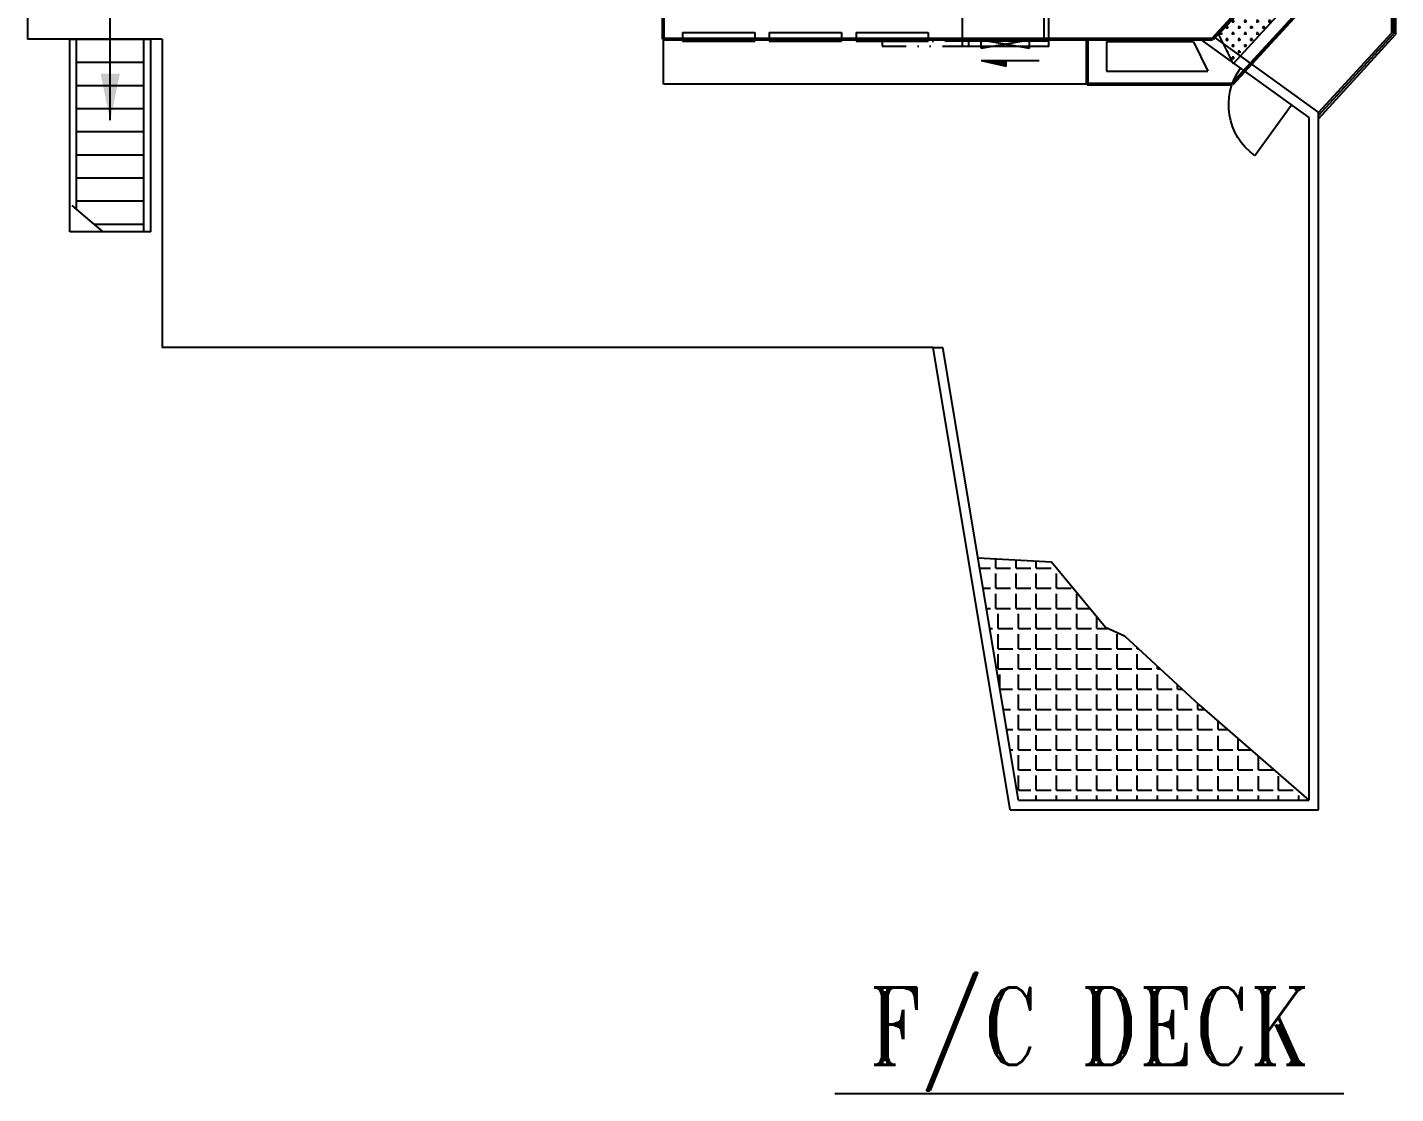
# Model space of a CAD drawing. Header units: millimetres. Extents: x -1838618 to -1600818, y -1770412 to -1553248.
# Drawn here: x -1638520 to -1624320, y -1702891 to -1691824 of the extents above; entities that cross this region are included whole.
import ezdxf
from ezdxf.enums import TextEntityAlignment as Align

# ---------------------------------------------------------------- set-up
doc = ezdxf.new("R2010")
doc.units = ezdxf.units.MM
doc.header["$LTSCALE"] = 100
doc.linetypes.add('DIVIDE', pattern=[1.25, 0.5, -0.25, 0, -0.25, 0, -0.25])
doc.layers.add('13', color=2, linetype='Continuous', lineweight=25)
for name, color, linetype in [('change_5', 110, 'Continuous'), ('DRI', 40, 'Continuous'), ('Win', 40, 'Continuous')]:
    doc.layers.add(name, color=color, linetype=linetype)
doc.styles.add('ROMANT8', font='romant.shx', dxfattribs={"width": 0.9, "height": 800, "bigfont": 'hmdxfs.shx'})

# ---------------------------------------------------------------- blocks, each defined once
blk = doc.blocks.new('side')
at = {"layer": 'DRI'}
for p, q in [((-949, -1035), (0, 0)), ((316, -123), (-799, -1339))]:
    blk.add_line(p, q, dxfattribs=at)
at = {"layer": 'Win'}
for p, q in [((0, 0), (316, -123)), ((-949, -1035), (-799, -1339))]:
    blk.add_line(p, q, dxfattribs=at)
blk = doc.blocks.new('A$C151D4DB0')
at = {"color": 2}
blk.add_line((0, 650), (0, 0), dxfattribs=at)
blk.add_arc((0, 0), 650, 90, 180, dxfattribs=at)
blk = doc.blocks.new('LOC700')
at = {"layer": 'change_5', "ltscale": 10}
for p, q in [((0, 45), (750, 45)), ((0, 45), (0, -45)), ((750, 45), (750, -45)), ((0, -45), (750, -45))]:
    blk.add_line(p, q, dxfattribs=at)
blk = doc.blocks.new('5GGG')
h = blk.add_hatch()
h.set_pattern_fill('ANGLE', color=2, style=0)
h.set_pattern_definition([(0, (-158889.59, 174408.3836), (0, 6.985), [5.08, -1.905]), (90, (-158889.59, 174408.3836), (-6.985, 4e-16), [5.08, -1.905])])
h.paths.add_polyline_path([(700, -3902), (960, -3902), (960, -3962)])
at = {"layer": 'Win'}
h = blk.add_hatch(dxfattribs=at)
h.set_pattern_fill('CROSS', color=256, scale=10, style=0)
h.set_pattern_definition([(0, (-117643.51, 233179.857), (63.5, 63.5), [31.75, -95.25]), (90, (-117627.64, 233163.98), (-63.5, 63.5), [31.75, -95.25])])
h.paths.add_polyline_path([(4428, -2723), (4112, -2599), (3712, -3036), (3878, -3323)])
h.paths.add_polyline_path([(3163, -3635), (3210, -3729), (3388, -3857), (3878, -3323), (3712, -3036)])
h.paths.add_polyline_path([(3304, -3921), (3319, -3932), (3388, -3857), (3210, -3729)])
at = {"color": 6}
for p, q in [((4958, 9055, 590), (4958, -3618, 590)), ((4979, 9064, 590), (4979, -3626, 590)), ((5000, 9041, 590), (5000, -3634, 590)), ((-9200, -2081, 590), (-9200, -3681, 590)), ((-7800, -3681, 590), (-9200, -3681, 590)), ((-7800, -3681, 590), (-7800, -6881, 590)), ((3117, -3662, 590), (4200, -4444, 590)), ((4200, -4444, 590), (4958, -3618, 590)), ((4200, -4475, 590), (4979, -3626, 590)), ((4200, -4507, 590), (5000, -3634, 590)), ((4200, -11681, 590), (4200, -4444, 590)), ((200, -6881, 590), (-7800, -6881, 590)), ((1000, -11681, 590), (200, -6881, 590)), ((1000, -11681, 590), (3305, -11681, 590)), ((1000, -11681, 590), (4200, -11681, 590))]:
    blk.add_line(p, q, dxfattribs=at)
at = {"color": 6, "lineweight": 50}
for p, q in [((-2600, 7520, 590), (-2600, -3681, 590)), ((3100, -3681, 590), (4200, -2481, 590)), ((3305, -4147, 590), (4666, -2663, 590)), ((-2600, -3681, 590), (3100, -3681, 590)), ((1800, -3681, 590), (1800, -4147, 590)), ((1800, -4147, 590), (3305, -4147, 590))]:
    blk.add_line(p, q, dxfattribs=at)
at = {"color": 2}
for p, q in [((-8340, -4521, 590), (-8340, -3321, 590)), ((-8760, -5681, 590), (-8760, -3681, 590)), ((-8760, -3681, 590), (-7920, -3681, 590)), ((-8690, -5451, 590), (-8690, -3681, 590)), ((-7990, -5681, 590), (-7990, -3681, 590)), ((-7920, -5681, 590), (-7920, -3681, 590)), ((-8690, -3921, 590), (-7990, -3921, 590)), ((700, -3902, 590), (1300, -3902, 590)), ((700, -3902, 590), (960, -3962, 590)), ((700, -3902, 590), (960, -3902, 590)), ((960, -3962, 590), (960, -3902, 590)), ((-8690, -4161, 590), (-7990, -4161, 590)), ((-8690, -4401, 590), (-7990, -4401, 590)), ((4100, -4496, 590), (4100, -11581, 590)), ((-8690, -4641, 590), (-7990, -4641, 590)), ((-8690, -4881, 590), (-7990, -4881, 590)), ((-8690, -5121, 590), (-7990, -5121, 590)), ((-8690, -5361, 590), (-7990, -5361, 590)), ((-8740, -5409, 590), (-8416, -5681, 590)), ((-8511, -5601, 590), (-7990, -5601, 590)), ((-7920, -5681, 590), (-8760, -5681, 590)), ((200, -6881, 590), (302, -6881, 590)), ((1085, -11581, 590), (302, -6881, 590)), ((1085, -11581, 590), (3205, -11581, 590)), ((1085, -11581, 590), (4100, -11581, 590))]:
    blk.add_line(p, q, dxfattribs=at)
for p, q in [((666, -9065, 590), (1429, -9106, 590)), ((852, -9171, 590), (852, -9075, 590)), ((1062, -9094, 590), (1062, -9087, 590)), ((683, -9171, 590), (795, -9171, 590)), ((852, -9171, 590), (1005, -9171, 590)), ((852, -9380, 590), (852, -9228, 590)), ((884, -9171, 590), (1005, -9171, 590)), ((1062, -9171, 590), (1062, -9094, 590)), ((1062, -9171, 590), (1214, -9171, 590)), ((1062, -9380, 590), (1062, -9228, 590)), ((1271, -9171, 590), (1271, -9098, 590)), ((1271, -9171, 590), (1424, -9171, 590)), ((1271, -9380, 590), (1271, -9228, 590)), ((1429, -9106, 590), (1988, -9786, 590)), ((1481, -9171, 590), (1481, -9169, 590)), ((1481, -9171, 590), (1482, -9171, 590)), ((1481, -9380, 590), (1481, -9228, 590)), ((718, -9380, 590), (795, -9380, 590)), ((852, -9380, 590), (1005, -9380, 590)), ((852, -9590, 590), (852, -9437, 590)), ((1062, -9380, 590), (1214, -9380, 590)), ((1062, -9590, 590), (1062, -9437, 590)), ((1271, -9380, 590), (1424, -9380, 590)), ((1271, -9590, 590), (1271, -9437, 590)), ((1481, -9380, 590), (1633, -9380, 590)), ((1481, -9590, 590), (1481, -9437, 590)), ((1690, -9590, 590), (1690, -9437, 590)), ((753, -9590, 590), (795, -9590, 590)), ((852, -9590, 590), (1005, -9590, 590)), ((875, -9799, 590), (875, -9647, 590)), ((1062, -9590, 590), (1214, -9590, 590)), ((1085, -9799, 590), (1085, -9647, 590)), ((1271, -9590, 590), (1424, -9590, 590)), ((1271, -9799, 590), (1271, -9647, 590)), ((1481, -9590, 590), (1623, -9590, 590)), ((1481, -9799, 590), (1481, -9647, 590)), ((1623, -9590, 590), (1633, -9590, 590)), ((1690, -9590, 590), (1827, -9590, 590)), ((1690, -9681, 590), (1690, -9647, 590)), ((1690, -9799, 590), (1690, -9681, 590)), ((1900, -9681, 590), (1900, -9679, 590)), ((1900, -9799, 590), (1900, -9681, 590)), ((1988, -9786, 590), (2188, -9873, 590)), ((788, -9799, 590), (818, -9799, 590)), ((875, -9799, 590), (1028, -9799, 590)), ((875, -10009, 590), (875, -9857, 590)), ((1085, -9799, 590), (1214, -9799, 590)), ((1085, -10009, 590), (1085, -9857, 590)), ((1271, -9799, 590), (1424, -9799, 590)), ((1271, -10009, 590), (1271, -9857, 590)), ((1481, -9799, 590), (1536, -9799, 590)), ((1481, -9932, 590), (1481, -9857, 590)), ((1481, -10009, 590), (1481, -9932, 590)), ((1536, -9799, 590), (1633, -9799, 590)), ((1690, -9799, 590), (1843, -9799, 590)), ((1690, -10009, 590), (1690, -9857, 590)), ((1900, -9799, 590), (2019, -9799, 590)), ((1900, -10009, 590), (1900, -9857, 590)), ((2109, -10009, 590), (2109, -9857, 590)), ((2188, -9873, 590), (2960, -10589, 590)), ((875, -10009, 590), (1028, -10009, 590)), ((875, -10218, 590), (875, -10066, 590)), ((1085, -10009, 590), (1214, -10009, 590)), ((1085, -10218, 590), (1085, -10066, 590)), ((1271, -10009, 590), (1424, -10009, 590)), ((1271, -10218, 590), (1271, -10066, 590)), ((1481, -10009, 590), (1633, -10009, 590)), ((1481, -10218, 590), (1481, -10066, 590)), ((1690, -10009, 590), (1843, -10009, 590)), ((1690, -10218, 590), (1690, -10066, 590)), ((1900, -10009, 590), (2052, -10009, 590)), ((1900, -10218, 590), (1900, -10066, 590)), ((2109, -10009, 590), (2262, -10009, 590)), ((2109, -10218, 590), (2109, -10066, 590)), ((2319, -10009, 590), (2319, -9995, 590)), ((2319, -10009, 590), (2334, -10009, 590)), ((2319, -10218, 590), (2319, -10066, 590)), ((875, -10218, 590), (1028, -10218, 590)), ((1085, -10218, 590), (1214, -10218, 590)), ((1271, -10218, 590), (1362, -10218, 590)), ((1362, -10218, 590), (1424, -10218, 590)), ((1481, -10218, 590), (1633, -10218, 590)), ((1690, -10218, 590), (1843, -10218, 590)), ((1900, -10218, 590), (2052, -10218, 590)), ((2109, -10218, 590), (2262, -10218, 590)), ((2319, -10218, 590), (2471, -10218, 590)), ((2529, -10218, 590), (2529, -10189, 590)), ((2529, -10218, 590), (2560, -10218, 590)), ((894, -10428, 590), (894, -10276, 590)), ((1085, -10428, 590), (1085, -10276, 590)), ((1271, -10428, 590), (1271, -10276, 590)), ((1481, -10428, 590), (1481, -10276, 590)), ((1690, -10428, 590), (1690, -10276, 590)), ((1900, -10428, 590), (1900, -10276, 590)), ((2109, -10428, 590), (2109, -10276, 590)), ((2319, -10428, 590), (2319, -10276, 590)), ((2529, -10428, 590), (2529, -10276, 590)), ((894, -10428, 590), (1024, -10428, 590)), ((1085, -10428, 590), (1214, -10428, 590)), ((1085, -10638, 590), (1085, -10485, 590)), ((1271, -10428, 590), (1275, -10428, 590)), ((1271, -10638, 590), (1271, -10485, 590)), ((1275, -10428, 590), (1424, -10428, 590)), ((1481, -10428, 590), (1633, -10428, 590)), ((1481, -10638, 590), (1481, -10485, 590)), ((1690, -10428, 590), (1843, -10428, 590)), ((1690, -10638, 590), (1690, -10485, 590)), ((1900, -10428, 590), (2052, -10428, 590)), ((1900, -10638, 590), (1900, -10485, 590)), ((2109, -10428, 590), (2262, -10428, 590)), ((2109, -10638, 590), (2109, -10485, 590)), ((2319, -10428, 590), (2471, -10428, 590)), ((2319, -10638, 590), (2319, -10485, 590)), ((2529, -10428, 590), (2681, -10428, 590)), ((2529, -10638, 590), (2529, -10485, 590)), ((2738, -10428, 590), (2738, -10383, 590)), ((2738, -10428, 590), (2787, -10428, 590)), ((2738, -10638, 590), (2738, -10485, 590)), ((928, -10638, 590), (1002, -10638, 590)), ((1085, -10638, 590), (1189, -10638, 590)), ((1189, -10638, 590), (1214, -10638, 590)), ((1271, -10638, 590), (1424, -10638, 590)), ((1481, -10638, 590), (1633, -10638, 590)), ((1690, -10638, 590), (1843, -10638, 590)), ((1900, -10638, 590), (2052, -10638, 590)), ((2109, -10638, 590), (2262, -10638, 590)), ((2319, -10638, 590), (2471, -10638, 590)), ((2529, -10638, 590), (2681, -10638, 590)), ((2738, -10638, 590), (2890, -10638, 590)), ((2948, -10638, 590), (2948, -10577, 590)), ((2948, -10638, 590), (3016, -10638, 590)), ((2960, -10589, 590), (4100, -11581, 590)), ((1085, -10847, 590), (1085, -10695, 590)), ((1271, -10847, 590), (1271, -10695, 590)), ((1481, -10847, 590), (1481, -10695, 590)), ((1690, -10847, 590), (1690, -10695, 590)), ((1900, -10847, 590), (1900, -10695, 590)), ((2109, -10847, 590), (2109, -10695, 590)), ((2319, -10847, 590), (2319, -10695, 590)), ((2529, -10847, 590), (2529, -10695, 590)), ((2738, -10847, 590), (2738, -10695, 590)), ((2948, -10847, 590), (2948, -10695, 590)), ((3157, -10847, 590), (3157, -10760, 590)), ((963, -10847, 590), (1028, -10847, 590)), ((1085, -10847, 590), (1102, -10847, 590)), ((1085, -11057, 590), (1085, -10904, 590)), ((1102, -10847, 590), (1214, -10847, 590)), ((1271, -10847, 590), (1424, -10847, 590)), ((1271, -11057, 590), (1271, -10904, 590)), ((1481, -10847, 590), (1633, -10847, 590)), ((1481, -11057, 590), (1481, -10904, 590)), ((1690, -10847, 590), (1843, -10847, 590)), ((1690, -11057, 590), (1690, -10904, 590)), ((1900, -10847, 590), (2052, -10847, 590)), ((1900, -11057, 590), (1900, -10904, 590)), ((2109, -10847, 590), (2262, -10847, 590)), ((2109, -11057, 590), (2109, -10904, 590)), ((2319, -10847, 590), (2471, -10847, 590)), ((2319, -11057, 590), (2319, -10904, 590)), ((2529, -10847, 590), (2681, -10847, 590)), ((2529, -11057, 590), (2529, -10904, 590)), ((2738, -10847, 590), (2890, -10847, 590)), ((2738, -11057, 590), (2738, -10904, 590)), ((2948, -10847, 590), (3100, -10847, 590)), ((2948, -11057, 590), (2948, -10904, 590)), ((3157, -10847, 590), (3257, -10847, 590)), ((3157, -11057, 590), (3157, -10912, 590)), ((998, -11057, 590), (1028, -11057, 590)), ((1085, -11057, 590), (1214, -11057, 590)), ((1271, -11057, 590), (1424, -11057, 590)), ((1481, -11057, 590), (1633, -11057, 590)), ((1690, -11057, 590), (1843, -11057, 590)), ((1900, -11057, 590), (2052, -11057, 590)), ((2109, -11057, 590), (2262, -11057, 590)), ((2319, -11057, 590), (2471, -11057, 590)), ((2529, -11057, 590), (2681, -11057, 590)), ((2738, -11057, 590), (2890, -11057, 590)), ((2948, -11057, 590), (3100, -11057, 590)), ((3157, -11057, 590), (3310, -11057, 590)), ((3367, -11057, 590), (3367, -10943, 590)), ((3367, -11057, 590), (3498, -11057, 590)), ((1085, -11266, 590), (1085, -11114, 590)), ((1271, -11266, 590), (1271, -11114, 590)), ((1481, -11266, 590), (1481, -11114, 590)), ((1690, -11266, 590), (1690, -11114, 590)), ((1900, -11266, 590), (1900, -11114, 590)), ((2109, -11266, 590), (2109, -11114, 590)), ((2319, -11266, 590), (2319, -11114, 590)), ((2529, -11266, 590), (2529, -11114, 590)), ((2738, -11266, 590), (2738, -11114, 590)), ((2948, -11266, 590), (2948, -11114, 590)), ((3157, -11266, 590), (3157, -11121, 590)), ((3367, -11266, 590), (3367, -11121, 590)), ((3576, -11266, 590), (3576, -11121, 590)), ((1085, -11266, 590), (1214, -11266, 590)), ((1085, -11476, 590), (1085, -11323, 590)), ((1271, -11266, 590), (1424, -11266, 590)), ((1271, -11476, 590), (1271, -11323, 590)), ((1481, -11266, 590), (1633, -11266, 590)), ((1481, -11476, 590), (1481, -11323, 590)), ((1690, -11266, 590), (1843, -11266, 590)), ((1690, -11476, 590), (1690, -11323, 590)), ((1900, -11266, 590), (2052, -11266, 590)), ((1900, -11476, 590), (1900, -11323, 590)), ((2109, -11266, 590), (2262, -11266, 590)), ((2109, -11476, 590), (2109, -11323, 590)), ((2319, -11266, 590), (2471, -11266, 590)), ((2319, -11476, 590), (2319, -11323, 590)), ((2529, -11266, 590), (2681, -11266, 590)), ((2529, -11331, 590), (2529, -11323, 590)), ((2529, -11476, 590), (2529, -11331, 590)), ((2738, -11266, 590), (2890, -11266, 590)), ((2738, -11331, 590), (2738, -11323, 590)), ((2738, -11476, 590), (2738, -11331, 590)), ((2948, -11266, 590), (3100, -11266, 590)), ((2948, -11331, 590), (2948, -11323, 590)), ((2948, -11476, 590), (2948, -11331, 590)), ((3157, -11266, 590), (3310, -11266, 590)), ((3157, -11476, 590), (3157, -11331, 590)), ((3367, -11266, 590), (3519, -11266, 590)), ((3367, -11476, 590), (3367, -11331, 590)), ((3576, -11266, 590), (3729, -11266, 590)), ((3576, -11476, 590), (3576, -11331, 590)), ((3786, -11476, 590), (3786, -11331, 590)), ((1085, -11476, 590), (1214, -11476, 590)), ((1271, -11476, 590), (1424, -11476, 590)), ((1481, -11476, 590), (1633, -11476, 590)), ((1690, -11476, 590), (1843, -11476, 590)), ((1900, -11476, 590), (2052, -11476, 590)), ((2109, -11476, 590), (2262, -11476, 590)), ((2319, -11476, 590), (2471, -11476, 590)), ((2529, -11476, 590), (2681, -11476, 590)), ((2738, -11476, 590), (2890, -11476, 590)), ((2948, -11476, 590), (3100, -11476, 590)), ((3157, -11476, 590), (3310, -11476, 590)), ((3367, -11476, 590), (3519, -11476, 590)), ((3576, -11476, 590), (3729, -11476, 590)), ((3786, -11476, 590), (3938, -11476, 590)), ((1271, -11581, 590), (1271, -11533, 590)), ((1481, -11581, 590), (1481, -11533, 590)), ((1690, -11581, 590), (1690, -11533, 590)), ((1900, -11581, 590), (1900, -11533, 590)), ((2109, -11581, 590), (2109, -11533, 590)), ((2319, -11581, 590), (2319, -11533, 590)), ((2529, -11581, 590), (2529, -11533, 590)), ((2738, -11581, 590), (2738, -11533, 590)), ((2948, -11581, 590), (2948, -11533, 590)), ((3157, -11581, 590), (3157, -11533, 590)), ((3367, -11581, 590), (3367, -11533, 590)), ((3576, -11581, 590), (3576, -11533, 590)), ((3786, -11581, 590), (3786, -11533, 590)), ((3995, -11581, 590), (3995, -11533, 590))]:
    blk.add_line(p, q)
blk.add_solid([(-8240, -4041, 590), (-8440, -4041, 590), (-8340, -4521, 590)], dxfattribs=at)
at = {"layer": '13'}
for p, q in [((-2600, -3683, 590), (-2601, -4149, 590)), ((2972, -3681, 590), (4100, -4496, 590)), ((1800, -4147, 590), (-2599, -4147, 590))]:
    blk.add_line(p, q, dxfattribs=at)
at = {"layer": 'DRI'}
for p, q in [((1350, -3431, 590), (1350, -3681, 590)), ((700, -3689, 590), (1200, -3774, 590)), ((700, -3774, 590), (1200, -3689, 590))]:
    blk.add_line(p, q, dxfattribs=at)
at = {"layer": 'DRI', "ltscale": 3}
for p, q in [((700, -3774, 590), (700, -3689, 590)), ((1200, -3774, 590), (1200, -3689, 590))]:
    blk.add_line(p, q, dxfattribs=at)
at = {"layer": 'DRI', "elevation": 590}
for points in [[(500, -3431), (500, -3681), (1400, -3681), (1400, -3431)], [(500, -3754), (1400, -3754), (1400, -3701), (500, -3701)]]:
    blk.add_lwpolyline(points, close=True, dxfattribs=at)
at = {"layer": 'DRI', "color": 0, "linetype": 'DIVIDE', "ltscale": 5, "elevation": 590}
blk.add_lwpolyline([(-329, -3754), (571, -3754), (571, -3701), (-329, -3701)], close=True, dxfattribs=at)
at = {"layer": 'Win'}
for p, q in [((2000, -3710, 590), (2000, -4012, 590)), ((2901, -3710, 590), (2000, -3710, 590)), ((2901, -3710, 590), (3050, -4012, 590)), ((2000, -4012, 590), (3050, -4012, 590))]:
    blk.add_line(p, q, dxfattribs=at)
at = {"color": 2, "xscale": -1, "rotation": 144.1823243104511}
blk.add_blockref('A$C151D4DB0', (3918, -4363, 590), dxfattribs=at)
at = {"layer": 'change_5'}
for name, p in [('side', (4112, -2599, 590)), ('LOC700', (-2400, -3656, 590)), ('LOC700', (-1500, -3656, 590)), ('LOC700', (-600, -3656, 590))]:
    blk.add_blockref(name, p, dxfattribs=at)

msp = doc.modelspace()

# ---------------------------------------------------------------- linework, layer by layer
at = {"color": 4}
msp.add_line((-1630139.4, -1702890.9), (-1624857.4, -1702890.9), dxfattribs=at)

# ---------------------------------------------------------------- block references
msp.add_blockref('5GGG', (-1629320.4, -1688264.7))

# ---------------------------------------------------------------- texts
at = {"color": 4, "style": 'ROMANT8', "width": 0.8}
msp.add_text('F/C DECK', height=800, dxfattribs=at).set_placement((-1627510, -1702590.9), align=Align.CENTER)

doc.saveas('drawing.dxf')
